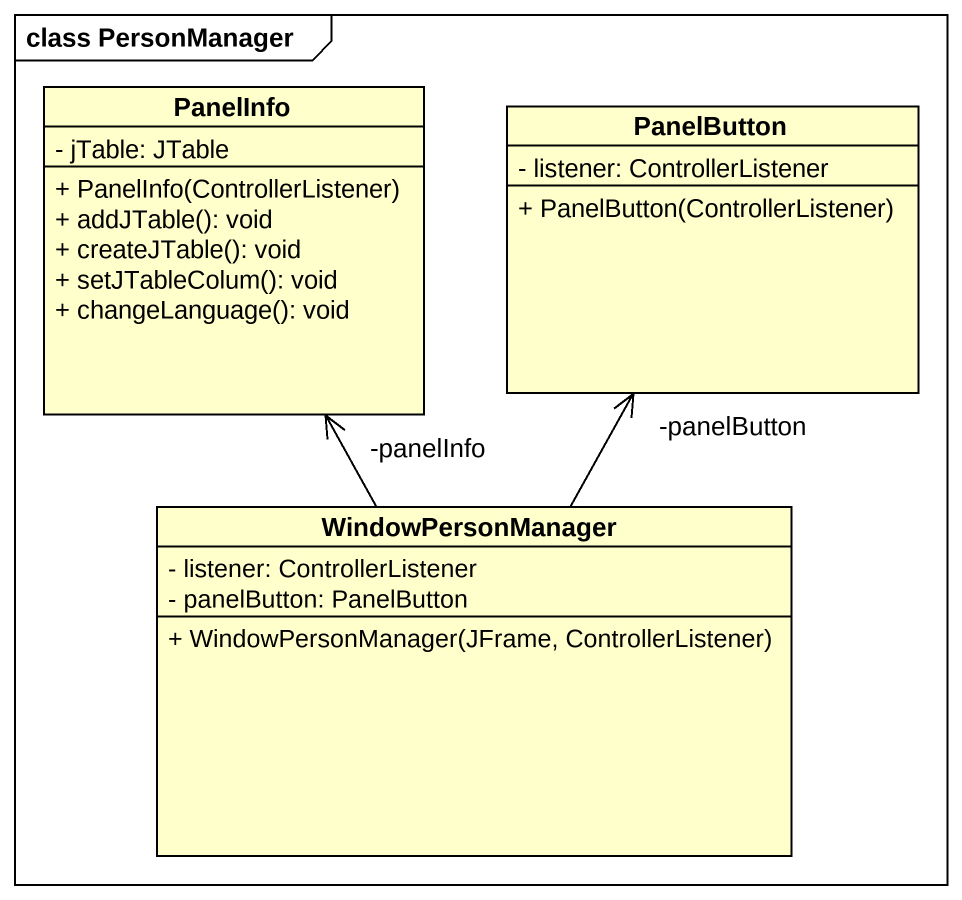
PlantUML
@startuml
mainframe class PersonManager
hide circle
hide empty members
skinparam classAttributeIconSize 0
class PanelInfo {
  - jTable: JTable
  + PanelInfo(ControllerListener)
  + addJTable(): void
  + createJTable(): void
  + setJTableColum(): void
  + changeLanguage(): void
}
class PanelButton {
  - listener: ControllerListener
  + PanelButton(ControllerListener)
}
class WindowPersonManager {
  - listener: ControllerListener
  - panelButton: PanelButton
  + WindowPersonManager(JFrame, ControllerListener)
}
WindowPersonManager -up-> "-panelInfo" PanelInfo
WindowPersonManager -up-> "-panelButton" PanelButton
@enduml
